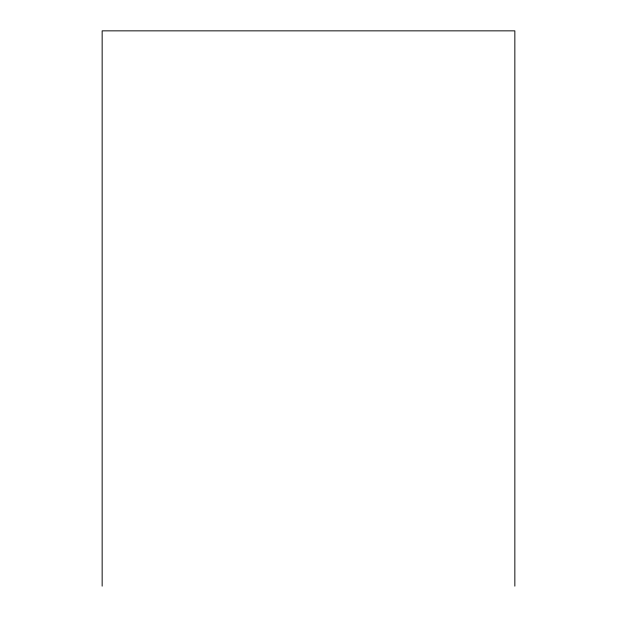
<?xml version="1.0" encoding="UTF-8"?>
<svg xmlns="http://www.w3.org/2000/svg" width="617" height="617" viewBox="0 0 617 617"><rect width="100%" height="100%" fill="white"/><g stroke="black" fill="none" stroke-linecap="round" stroke-linejoin="round"><path stroke-width="0.93" d="M514.848 586.15L514.848 30.85L102.152 30.85L102.152 586.15"/></g></svg>
